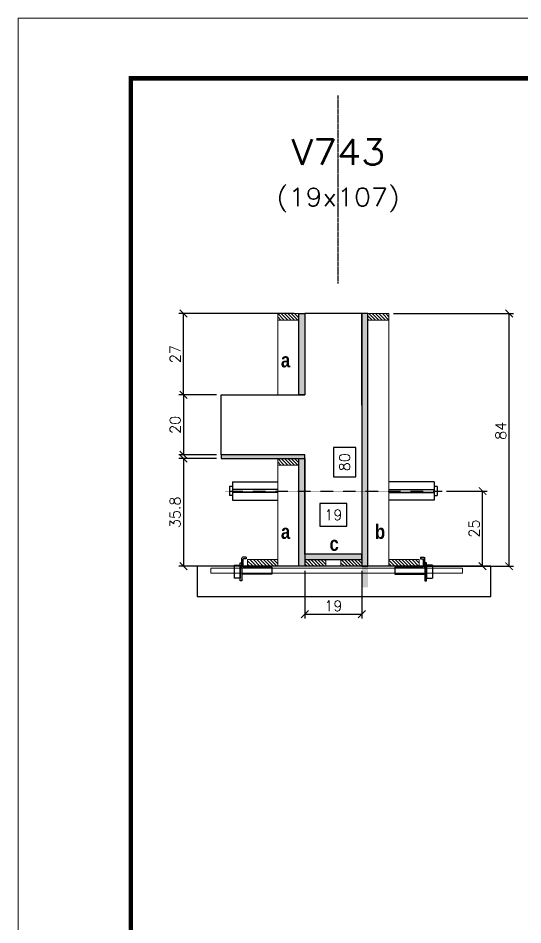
# Model space of a CAD drawing. Extents: x -20960 to -5926, y -2106 to 21915.
# Drawn here: x -7452 to -7116, y 9827 to 10430 of the extents above; entities that cross this region are included whole.
import ezdxf
from ezdxf.enums import TextEntityAlignment as Align

# ---------------------------------------------------------------- set-up
doc = ezdxf.new("R2010")
doc.units = 0
doc.linetypes.add('DASHED', pattern=[0.75, 0.5, -0.25])
doc.linetypes.add('HIDDEN', pattern=[0.375, 0.25, -0.125])
for name, color, linetype in [('barrote', 251, 'Continuous'), ('COTA', 241, 'Continuous'), ('Cota Seção (2x)', 4, 'Continuous'), ('detalhes', 4, 'Continuous'), ('Painéis', 200, 'Continuous'), ('presilha', 1, 'Continuous'), ('TENSOR', 3, 'Continuous'), ('Texto de Titulo', 7, 'Continuous'), ('Texto Qtd Sarr', 242, 'Continuous')]:
    doc.layers.add(name, color=color, linetype=linetype)
for name, color, linetype, lineweight in [('CONCRETO', 251, 'Continuous', 25), ('Folhas', 255, 'Continuous', 9), ('Hachura', 251, 'Continuous', 9), ('Madeira', 126, 'Continuous', 18), ('SARRAFO DE PRESSAO', 251, 'DASHED', 9), ('SCO-___-LAJ', 2, 'Continuous', 0), ('Texto Seção', 7, 'Continuous', 15)]:
    doc.layers.add(name, color=color, linetype=linetype, lineweight=lineweight)
doc.styles.add('Romans', font='romans.shx')
doc.styles.add('TECNICA', font='techb___.ttf', dxfattribs={"height": 10})
doc.dimstyles.new('Cota Seção (2x)', dxfattribs={"dimtxt": 7, "dimasz": 5, "dimexe": 3, "dimexo": 3, "dimgap": 2, "dimtad": 3, "dimdec": 1, "dimlfac": 0.5, "dimzin": 12, "dimdsep": 46, "dimtxsty": 'Romans', "dimblk": 'ARCHTICK', "dimcen": 0, "dimclrd": 4, "dimclre": 4, "dimclrt": 1, "dimadec": 1, "dimazin": 3, "dimtfac": 1, "dimtdec": 1, "dimtmove": 0, "dimatfit": 3, "dimldrblk": 'OBLIQUE', "dimfxl": 1, "dimtolj": 1, "dimtzin": 12, "dimarcsym": 0})
doc.dimstyles.new('Cota Seção interna', dxfattribs={"dimtxt": 7, "dimasz": 6, "dimexe": 0.18, "dimexo": 2, "dimgap": -4, "dimtad": 3, "dimdec": 1, "dimlfac": 0.5, "dimzin": 12, "dimdsep": 46, "dimtxsty": 'Romans', "dimblk": 'ARCHTICK', "dimcen": 0.09, "dimse1": 1, "dimse2": 1, "dimsd1": 1, "dimsd2": 1, "dimclrd": 180, "dimclre": 5, "dimclrt": 1, "dimadec": 0, "dimazin": 3, "dimtfac": 1, "dimtdec": 1, "dimtofl": 0, "dimtmove": 0, "dimatfit": 3, "dimldrblk": 'ARCHTICK', "dimfxl": 1, "dimtolj": 1, "dimtzin": 0, "dimarcsym": 0})
pattern_1 = [(315, (15686.287, 1835.6755), (1.12253202, 1.12253202), [])]

# ---------------------------------------------------------------- blocks, each defined once
blk = doc.blocks.new('9999999999')
at = {"layer": 'Folhas'}
blk.add_lwpolyline([(98138.98, 34190.21), (99623.98, 34190.21), (99623.98, 35240.21), (98138.98, 35240.21)], close=True, dxfattribs=at)
at = {"layer": 'Folhas', "color": 30, "const_width": 3}
blk.add_lwpolyline([(98213.98, 34230.21), (99583.98, 34230.21), (99583.98, 35200.21), (98213.98, 35200.21)], close=True, dxfattribs=at)
blk = doc.blocks.new('titulo1')
at = {"layer": 'Defpoints', "color": 252, "linetype": 'HIDDEN', "ltscale": 2}
blk.add_line((0, 0), (0, 125), dxfattribs=at)
at = {"layer": 'Defpoints', "style": 'Romans', "oblique": 15}
blk.add_attdef('FOLHA', text='', height=10, dxfattribs=at).set_placement((0, 15.58), align=Align.MIDDLE_CENTER)
at = {"layer": 'Texto Qtd Sarr', "color": 3, "style": 'Romans', "oblique": 15}
for tag, height, p in [('TITULO', 17, (0, 71.45)), ('SEÇÃO', 12, (0, 41.55))]:
    blk.add_attdef(tag, text='', height=height, dxfattribs=at).set_placement(p, align=Align.MIDDLE_CENTER)
blk = doc.blocks.new('_ArchTick')
at = {"color": 0, "linetype": 'ByBlock', "const_width": 0.15}
blk.add_lwpolyline([(-0.5, -0.5), (0.5, 0.5)], dxfattribs=at)
blk = doc.blocks.new('*D1507')
at = {"layer": 'COTA', "color": 4, "lineweight": -2, "transparency": 16777216}
for p, q in [((-7202.38, 10233.32), (-7122.51, 10233.32)), ((-7125.51, 10065.32), (-7125.51, 10233.32)), ((-7186.78, 10065.32), (-7122.51, 10065.32))]:
    blk.add_line(p, q, dxfattribs=at)
at = {"layer": 'Defpoints', "color": 0, "transparency": 16777216}
for p in [(-7205.38, 10233.32), (-7125.51, 10233.32), (-7189.78, 10065.32)]:
    blk.add_point(p, dxfattribs=at)
at = {"layer": 'COTA', "color": 4, "lineweight": -2, "transparency": 16777216, "xscale": 5, "yscale": 5, "zscale": 5}
for p, rotation in [((-7125.51, 10233.32), 90), ((-7125.51, 10065.32), 270)]:
    blk.add_blockref('_ArchTick', p, dxfattribs=dict(at, rotation=rotation))
at = {"layer": 'COTA', "color": 1, "transparency": 16777216, "insert": (-7131.01, 10155.32), "char_height": 7, "attachment_point": 5, "rotation": 90, "style": 'Romans'}
blk.add_mtext('\\A1;84', dxfattribs=at)
blk = doc.blocks.new('_Oblique')
at = {"color": 0, "linetype": 'ByBlock', "lineweight": -2}
blk.add_line((-0.5, -0.5), (0.5, 0.5), dxfattribs=at)
blk = doc.blocks.new('*D1508')
at = {"layer": 'Cota Seção (2x)', "color": 180, "lineweight": -2, "transparency": 16777216}
for p, q in [((-7227.38, 10144.14), (-7242.38, 10144.14)), ((-7242.38, 10144.14), (-7242.38, 10124.8)), ((-7227.38, 10124.8), (-7227.38, 10144.14)), ((-7242.38, 10124.8), (-7227.38, 10124.8))]:
    blk.add_line(p, q, dxfattribs=at)
at = {"layer": 'Defpoints', "color": 0, "transparency": 16777216}
for p in [(-7223.38, 10233.32), (-7223.38, 10233.32), (-7223.38, 10073.32)]:
    blk.add_point(p, dxfattribs=at)
at = {"layer": 'Cota Seção (2x)', "color": 1, "transparency": 16777216, "insert": (-7234.88, 10134.47), "char_height": 7, "attachment_point": 5, "rotation": 90, "style": 'Romans'}
blk.add_mtext('\\A1;80', dxfattribs=at)
blk = doc.blocks.new('*D1509')
at = {"layer": 'COTA', "color": 4, "lineweight": -2, "transparency": 16777216}
for p, q in [((-7319.98, 10179.32), (-7345.04, 10179.32)), ((-7342.04, 10179.32), (-7342.04, 10139.32)), ((-7319.98, 10139.32), (-7345.04, 10139.32))]:
    blk.add_line(p, q, dxfattribs=at)
at = {"layer": 'Defpoints', "color": 0, "transparency": 16777216}
for p in [(-7316.98, 10179.32), (-7342.04, 10139.32), (-7316.98, 10139.32)]:
    blk.add_point(p, dxfattribs=at)
at = {"layer": 'COTA', "color": 4, "lineweight": -2, "transparency": 16777216, "xscale": 5, "yscale": 5, "zscale": 5}
for p, rotation in [((-7342.04, 10179.32), 90), ((-7342.04, 10139.32), 270)]:
    blk.add_blockref('_ArchTick', p, dxfattribs=dict(at, rotation=rotation))
at = {"layer": 'COTA', "color": 1, "transparency": 16777216, "insert": (-7347.54, 10159.32), "char_height": 7, "attachment_point": 5, "rotation": 90, "style": 'Romans'}
blk.add_mtext('\\A1;20', dxfattribs=at)
blk = doc.blocks.new('*D1510')
at = {"layer": 'COTA', "color": 4, "lineweight": -2, "transparency": 16777216}
for p, q in [((-7319.98, 10136.92), (-7345.04, 10136.92)), ((-7342.04, 10136.92), (-7342.04, 10065.32)), ((-7297.98, 10065.32), (-7345.04, 10065.32))]:
    blk.add_line(p, q, dxfattribs=at)
at = {"layer": 'Defpoints', "color": 0, "transparency": 16777216}
for p in [(-7316.98, 10136.92), (-7342.04, 10065.32), (-7294.98, 10065.32)]:
    blk.add_point(p, dxfattribs=at)
at = {"layer": 'COTA', "color": 4, "lineweight": -2, "transparency": 16777216, "xscale": 5, "yscale": 5, "zscale": 5}
for p, rotation in [((-7342.04, 10136.92), 90), ((-7342.04, 10065.32), 270)]:
    blk.add_blockref('_ArchTick', p, dxfattribs=dict(at, rotation=rotation))
at = {"layer": 'COTA', "color": 1, "transparency": 16777216, "insert": (-7347.54, 10101.12), "char_height": 7, "attachment_point": 5, "rotation": 90, "style": 'Romans'}
blk.add_mtext('\\A1;35.8', dxfattribs=at)
blk = doc.blocks.new('PRESILHA METÁLICA 1')
at = {"layer": 'presilha'}
for p, q in [((7.5, 10.64), (7.5, 19.86)), ((12, 21), (8.64, 21)), ((9, 11.57), (9, 18.93)), ((12, 19.5), (9.57, 19.5)), ((12, 21), (12, 19.5)), ((0, 13), (6, 13)), ((0, 13), (0, 0)), ((6, 15.5), (7.5, 15.5)), ((6, -2.5), (6, 15.5)), ((6, 13), (6, 0)), ((7.5, 15.5), (7.5, -2.5)), ((37.5, 11), (9.57, 11)), ((37.5, 11), (37.5, 4.1)), ((6, 0), (0, 0)), ((37.5, 4.1), (7.5, 4.1)), ((7.5, -2.5), (6, -2.5))]:
    blk.add_line(p, q, dxfattribs=at)
for centre, radius, start, end in [((8.64, 19.86), 1.14, 90, 180), ((9.57, 18.93), 0.57, 90, 180), ((9.57, 11.57), 0.57, 180, 270)]:
    blk.add_arc(centre, radius, start, end, dxfattribs=at)
blk = doc.blocks.new('*D1511')
at = {"layer": 'COTA', "color": 4, "lineweight": -2, "transparency": 16777216}
for p, q in [((-7261.38, 10062.32), (-7261.38, 10030.49)), ((-7223.38, 10062.32), (-7223.38, 10030.49)), ((-7261.38, 10033.49), (-7223.38, 10033.49))]:
    blk.add_line(p, q, dxfattribs=at)
at = {"layer": 'Defpoints', "color": 0, "transparency": 16777216}
for p in [(-7261.38, 10065.32), (-7223.38, 10065.32), (-7223.38, 10033.49)]:
    blk.add_point(p, dxfattribs=at)
at = {"layer": 'COTA', "color": 4, "lineweight": -2, "transparency": 16777216, "xscale": 5, "yscale": 5, "zscale": 5, "rotation": 180}
blk.add_blockref('_ArchTick', (-7261.38, 10033.49), dxfattribs=at)
at = {"layer": 'COTA', "color": 4, "lineweight": -2, "transparency": 16777216, "xscale": 5, "yscale": 5, "zscale": 5}
blk.add_blockref('_ArchTick', (-7223.38, 10033.49), dxfattribs=at)
at = {"layer": 'COTA', "color": 1, "transparency": 16777216, "insert": (-7242.38, 10038.99), "char_height": 7, "attachment_point": 5, "style": 'Romans'}
blk.add_mtext('\\A1;19', dxfattribs=at)
blk = doc.blocks.new('*D1518')
at = {"layer": 'COTA', "color": 4, "lineweight": -2, "transparency": 16777216}
for p, q in [((-7167.08, 10115.32), (-7140.18, 10115.32)), ((-7143.18, 10065.32), (-7143.18, 10115.32)), ((-7182.38, 10065.32), (-7140.18, 10065.32))]:
    blk.add_line(p, q, dxfattribs=at)
at = {"layer": 'Defpoints', "color": 0, "transparency": 16777216}
for p in [(-7170.08, 10115.32), (-7143.18, 10115.32), (-7185.38, 10065.32)]:
    blk.add_point(p, dxfattribs=at)
at = {"layer": 'COTA', "color": 4, "lineweight": -2, "transparency": 16777216, "xscale": 5, "yscale": 5, "zscale": 5}
for p, rotation in [((-7143.18, 10115.32), 90), ((-7143.18, 10065.32), 270)]:
    blk.add_blockref('_ArchTick', p, dxfattribs=dict(at, rotation=rotation))
at = {"layer": 'COTA', "color": 1, "transparency": 16777216, "insert": (-7148.68, 10090.32), "char_height": 7, "attachment_point": 5, "rotation": 90, "style": 'Romans'}
blk.add_mtext('\\A1;25', dxfattribs=at)
blk = doc.blocks.new('*D1519')
at = {"layer": 'COTA', "color": 4, "lineweight": -2, "transparency": 16777216}
for p, q in [((-7268.38, 10233.32), (-7345.04, 10233.32)), ((-7342.04, 10179.32), (-7342.04, 10233.32)), ((-7319.98, 10179.32), (-7345.04, 10179.32))]:
    blk.add_line(p, q, dxfattribs=at)
at = {"layer": 'Defpoints', "color": 0, "transparency": 16777216}
for p in [(-7342.04, 10233.32), (-7265.38, 10233.32), (-7316.98, 10179.32)]:
    blk.add_point(p, dxfattribs=at)
at = {"layer": 'COTA', "color": 4, "lineweight": -2, "transparency": 16777216, "xscale": 5, "yscale": 5, "zscale": 5}
for p, rotation in [((-7342.04, 10233.32), 90), ((-7342.04, 10179.32), 270)]:
    blk.add_blockref('_ArchTick', p, dxfattribs=dict(at, rotation=rotation))
at = {"layer": 'COTA', "color": 1, "transparency": 16777216, "insert": (-7347.54, 10206.32), "char_height": 7, "attachment_point": 5, "rotation": 90, "style": 'Romans'}
blk.add_mtext('\\A1;27', dxfattribs=at)
blk = doc.blocks.new('*D1520')
at = {"layer": 'Cota Seção (2x)', "color": 180, "lineweight": -2, "transparency": 16777216}
for p, q in [((-7233.38, 10107.03), (-7251.38, 10107.03)), ((-7251.38, 10107.03), (-7251.38, 10092.03)), ((-7233.38, 10092.03), (-7233.38, 10107.03)), ((-7251.38, 10092.03), (-7233.38, 10092.03))]:
    blk.add_line(p, q, dxfattribs=at)
at = {"layer": 'Defpoints', "color": 0, "transparency": 16777216}
for p in [(-7261.38, 10088.03), (-7261.38, 10073.32), (-7223.38, 10073.32)]:
    blk.add_point(p, dxfattribs=at)
at = {"layer": 'Cota Seção (2x)', "color": 1, "transparency": 16777216, "insert": (-7242.38, 10099.53), "char_height": 7, "attachment_point": 5, "style": 'Romans'}
blk.add_mtext('\\A1;19', dxfattribs=at)

msp = doc.modelspace()

# ---------------------------------------------------------------- hatches: boundary and pattern name
at = {"layer": 'Hachura'}
h = msp.add_hatch(dxfattribs=at)
h.set_pattern_fill('ANSI31', color=256, scale=0.5, angle=270, style=0)
h.set_pattern_definition([(315, (15686.287, 1925.6755), (1.12253202, 1.12253202), [])])
h.paths.add_polyline_path([(-7265.38, 10228.92), (-7265.38, 10233.32), (-7279.38, 10233.32), (-7279.38, 10228.92)])
h = msp.add_hatch(color=256, dxfattribs=at)
h.dxf.hatch_style = 1
h.paths.add_polyline_path([(-7265.38, 10179.32), (-7261.38, 10179.32), (-7261.38, 10233.32), (-7265.38, 10233.32)])
h.paths.add_polyline_path([(-7261.38, 10136.92), (-7265.38, 10136.92), (-7265.38, 10095.32), (-7261.38, 10095.32)])
h = msp.add_hatch(color=256, dxfattribs=at)
h.dxf.hatch_style = 1
h.paths.add_polyline_path([(-7219.38, 10233.32), (-7223.38, 10233.32), (-7223.38, 10051.32), (-7219.38, 10051.32)])
h = msp.add_hatch(dxfattribs=at)
h.set_pattern_fill('ANSI31', color=256, scale=0.5, angle=270, style=0)
h.set_pattern_definition([(315, (15686.287, 1925.6755), (1.12253202, 1.12253202), [])])
h.paths.add_polyline_path([(-7219.38, 10228.92), (-7219.38, 10233.32), (-7205.38, 10233.32), (-7205.38, 10228.92)])
h = msp.add_hatch(color=256, dxfattribs=at)
h.dxf.hatch_style = 1
h.paths.add_polyline_path([(-7261.38, 10136.92), (-7261.38, 10139.32), (-7316.98, 10139.32), (-7316.98, 10136.92)])
h = msp.add_hatch(dxfattribs=at)
h.set_pattern_fill('ANSI31', color=256, scale=0.5, angle=270, style=0)
h.set_pattern_definition([(315, (15686.287, 1829.2755), (1.12253202, 1.12253202), [])])
h.paths.add_polyline_path([(-7265.38, 10132.52), (-7265.38, 10136.92), (-7279.38, 10136.92), (-7279.38, 10132.52)])
h = msp.add_hatch(color=256, dxfattribs=at)
h.dxf.hatch_style = 1
h.paths.add_polyline_path([(-7265.38, 10136.92), (-7261.38, 10136.92), (-7261.38, 10065.32), (-7265.38, 10065.32)])
h = msp.add_hatch(color=256, dxfattribs=at)
h.dxf.hatch_style = 1
h.paths.add_polyline_path([(-7223.38, 10069.72), (-7223.38, 10073.32), (-7261.38, 10073.32), (-7261.38, 10069.72)])
h = msp.add_hatch(dxfattribs=at)
h.set_pattern_fill('ANSI31', color=256, scale=0.5, angle=270, style=0)
h.set_pattern_definition([(315, (15686.287, 1835.6755), (1.12253202, 1.12253202), [])])
h.paths.add_polyline_path([(-7299.38, 10065.32), (-7299.38, 10069.72), (-7279.38, 10069.72), (-7279.38, 10065.32)])
h = msp.add_hatch(dxfattribs=at)
h.set_pattern_fill('ANSI31', color=256, scale=0.5, angle=270, style=0)
h.set_pattern_definition(pattern_1)
h.paths.add_polyline_path([(-7261.38, 10065.32), (-7261.38, 10069.72), (-7247.38, 10069.72), (-7247.38, 10065.32)])
h = msp.add_hatch(dxfattribs=at)
h.set_pattern_fill('ANSI31', color=256, scale=0.5, angle=270, style=0)
h.set_pattern_definition(pattern_1)
h.paths.add_polyline_path([(-7223.38, 10065.32), (-7223.38, 10069.72), (-7237.38, 10069.72), (-7237.38, 10065.32)])
h = msp.add_hatch(dxfattribs=at)
h.set_pattern_fill('ANSI31', color=256, scale=0.5, angle=270, style=0)
h.set_pattern_definition(pattern_1)
h.paths.add_polyline_path([(-7185.38, 10065.32), (-7185.38, 10069.72), (-7205.38, 10069.72), (-7205.38, 10065.32)])

# ---------------------------------------------------------------- linework, layer by layer
at = {"ltscale": 3}
for p, q in [((-7309.38, 10121.32), (-7309.38, 10109.32)), ((-7309.38, 10121.32), (-7279.38, 10121.32)), ((-7175.38, 10121.32), (-7205.38, 10121.32)), ((-7175.38, 10121.32), (-7175.38, 10109.32)), ((-7311.38, 10118.32), (-7311.38, 10112.32)), ((-7309.38, 10118.32), (-7311.38, 10118.32)), ((-7279.38, 10116.32), (-7309.38, 10116.32)), ((-7279.38, 10114.32), (-7309.38, 10114.32)), ((-7205.38, 10116.32), (-7175.38, 10116.32)), ((-7205.38, 10114.32), (-7175.38, 10114.32)), ((-7173.38, 10118.32), (-7175.38, 10118.32)), ((-7173.38, 10118.32), (-7173.38, 10112.32)), ((-7309.38, 10112.32), (-7311.38, 10112.32)), ((-7309.38, 10109.32), (-7279.38, 10109.32)), ((-7175.38, 10109.32), (-7205.38, 10109.32)), ((-7175.38, 10112.32), (-7173.38, 10112.32))]:
    msp.add_line(p, q, dxfattribs=at)
at = {"layer": 'barrote'}
msp.add_lwpolyline([(-7332.84, 10045.32), (-7137.65, 10045.32), (-7137.65, 10065.32), (-7332.84, 10065.32)], close=True, dxfattribs=at)
at = {"layer": 'CONCRETO'}
for p, q in [((-7223.38, 10233.32), (-7261.38, 10233.32)), ((-7223.38, 10172.32), (-7223.38, 10233.32)), ((-7223.38, 10233.32), (-7223.38, 10233.32)), ((-7223.38, 10233.32), (-7223.38, 10073.32)), ((-7316.98, 10139.32), (-7316.98, 10179.32)), ((-7316.98, 10179.32), (-7261.38, 10179.32)), ((-7261.38, 10139.32), (-7316.98, 10139.32)), ((-7261.38, 10073.32), (-7261.38, 10139.32)), ((-7223.38, 10073.32), (-7261.38, 10073.32))]:
    msp.add_line(p, q, dxfattribs=at)
at = {"layer": 'Madeira'}
for points in [[(-7265.38, 10228.92), (-7265.38, 10233.32), (-7279.38, 10233.32), (-7279.38, 10228.92)], [(-7265.38, 10233.32), (-7279.38, 10233.32), (-7279.38, 10179.32), (-7265.38, 10179.32)], [(-7219.38, 10228.92), (-7219.38, 10233.32), (-7205.38, 10233.32), (-7205.38, 10228.92)], [(-7219.38, 10233.32), (-7205.38, 10233.32), (-7205.38, 10065.32), (-7219.38, 10065.32)], [(-7265.38, 10132.52), (-7265.38, 10136.92), (-7279.38, 10136.92), (-7279.38, 10132.52)], [(-7265.38, 10136.92), (-7279.38, 10136.92), (-7279.38, 10065.32), (-7265.38, 10065.32)], [(-7299.38, 10065.32), (-7299.38, 10069.72), (-7279.38, 10069.72), (-7279.38, 10065.32)], [(-7261.38, 10065.32), (-7261.38, 10069.72), (-7247.38, 10069.72), (-7247.38, 10065.32)], [(-7223.38, 10065.32), (-7223.38, 10069.72), (-7237.38, 10069.72), (-7237.38, 10065.32)], [(-7185.38, 10065.32), (-7185.38, 10069.72), (-7205.38, 10069.72), (-7205.38, 10065.32)]]:
    msp.add_lwpolyline(points, close=True, dxfattribs=at)
at = {"layer": 'Painéis'}
for points in [[(-7265.38, 10233.32), (-7261.38, 10233.32), (-7261.38, 10179.32), (-7265.38, 10179.32)], [(-7219.38, 10233.32), (-7223.38, 10233.32), (-7223.38, 10065.32), (-7219.38, 10065.32)], [(-7261.38, 10136.92), (-7261.38, 10139.32), (-7316.98, 10139.32), (-7316.98, 10136.92)], [(-7265.38, 10136.92), (-7261.38, 10136.92), (-7261.38, 10065.32), (-7265.38, 10065.32)], [(-7223.38, 10069.72), (-7223.38, 10073.32), (-7261.38, 10073.32), (-7261.38, 10069.72)]]:
    msp.add_lwpolyline(points, close=True, dxfattribs=at)
at = {"layer": 'SCO-___-LAJ', "color": 1}
msp.add_lwpolyline([(-7323.83, 10063.99), (-7156.53, 10063.99), (-7156.53, 10060.79), (-7323.83, 10060.79)], close=True, dxfattribs=at)
at = {"layer": 'TENSOR', "linetype": 'HIDDEN', "ltscale": 0.5}
msp.add_line((-7314.38, 10115.32), (-7170.08, 10115.32), dxfattribs=at)

# ---------------------------------------------------------------- block references
at = {"layer": 'presilha', "yscale": 0.6666666666666666, "zscale": 0.6666666666666666}
for p, xscale in [((-7308.25, 10057.35), 0.6666666666666666), ((-7176.51, 10057.35), -0.6666666666666666)]:
    msp.add_blockref('PRESILHA METÁLICA 1', p, dxfattribs=dict(at, xscale=xscale))
at = {"layer": 'SARRAFO DE PRESSAO', "color": 6, "linetype": 'ByBlock'}
msp.add_blockref('9999999999', (-105590.98, -24810.57), dxfattribs=at)
at = {"layer": 'Texto Seção'}
ref = msp.add_blockref('titulo1', (-7239.12, 10253.22), dxfattribs=at)
ref.add_attrib('TITULO', 'V743', dxfattribs={"layer": 'Texto de Titulo', "color": 7, "height": 17, "style": 'Romans', "width": 1.1}).set_placement((-7239.12, 10340.72), align=Align.MIDDLE_CENTER)
ref.add_attrib('SEÇÃO', '(19x107)', dxfattribs={"layer": 'Texto de Titulo', "color": 7, "height": 12, "style": 'Romans', "width": 1.1}).set_placement((-7239.12, 10310.72), align=Align.MIDDLE_CENTER)

# ---------------------------------------------------------------- texts
at = {"layer": 'detalhes', "style": 'TECNICA'}
for s, p in [('a', (-7277.21, 10197.52)), ('a', (-7277.21, 10083.52)), ('b', (-7214.67, 10083.51)), ('c', (-7244.9, 10075.55))]:
    msp.add_text(s, height=9.6, dxfattribs=at).set_placement(p)

# ---------------------------------------------------------------- dimensions: what is measured, and where the dimension line sits
at = {"layer": 'COTA'}
for base, p1, p2, picture, middle in [((-7342.04, 10233.32), (-7316.98, 10179.32), (-7265.38, 10233.32), '*D1519', (-7347.54, 10206.32)), ((-7342.04, 10139.32), (-7316.98, 10179.32), (-7316.98, 10139.32), '*D1509', (-7347.54, 10159.32)), ((-7342.04, 10065.32), (-7316.98, 10136.92), (-7294.98, 10065.32), '*D1510', (-7347.54, 10101.12)), ((-7143.18, 10115.32), (-7185.38, 10065.32), (-7170.08, 10115.32), '*D1518', (-7148.68, 10090.32))]:
    dim = msp.add_linear_dim(base=base, p1=p1, p2=p2, angle=90, dimstyle='Cota Seção (2x)', dxfattribs=at)
    dim.commit()
    dim.dimension.update_dxf_attribs({"geometry": picture, "text_midpoint": middle})
dim = msp.add_linear_dim(base=(-7125.51, 10233.32), p1=(-7189.78, 10065.32), p2=(-7205.38, 10233.32), angle=90, dimstyle='Cota Seção (2x)', dxfattribs=at)
dim.commit()
dim.dimension.update_dxf_attribs({"geometry": '*D1507', "text_midpoint": (-7125.51, 10155.32), "dimtype": 160})
dim = msp.add_linear_dim(base=(-7223.38, 10033.49), p1=(-7261.38, 10065.32), p2=(-7223.38, 10065.32), dimstyle='Cota Seção (2x)', dxfattribs=at)
dim.commit()
dim.dimension.update_dxf_attribs({"geometry": '*D1511', "text_midpoint": (-7242.38, 10038.99)})
at = {"layer": 'Cota Seção (2x)'}
dim = msp.add_linear_dim(base=(-7223.38, 10233.32), p1=(-7223.38, 10073.32), p2=(-7223.38, 10233.32), angle=90, dimstyle='Cota Seção interna', dxfattribs=at)
dim.commit()
dim.dimension.update_dxf_attribs({"geometry": '*D1508', "text_midpoint": (-7223.38, 10134.47), "dimtype": 160})
dim = msp.add_linear_dim(base=(-7261.38, 10088.03), p1=(-7223.38, 10073.32), p2=(-7261.38, 10073.32), angle=180, dimstyle='Cota Seção interna', dxfattribs=at)
dim.commit()
dim.dimension.update_dxf_attribs({"geometry": '*D1520', "text_midpoint": (-7242.38, 10099.53)})

doc.saveas('drawing.dxf')
